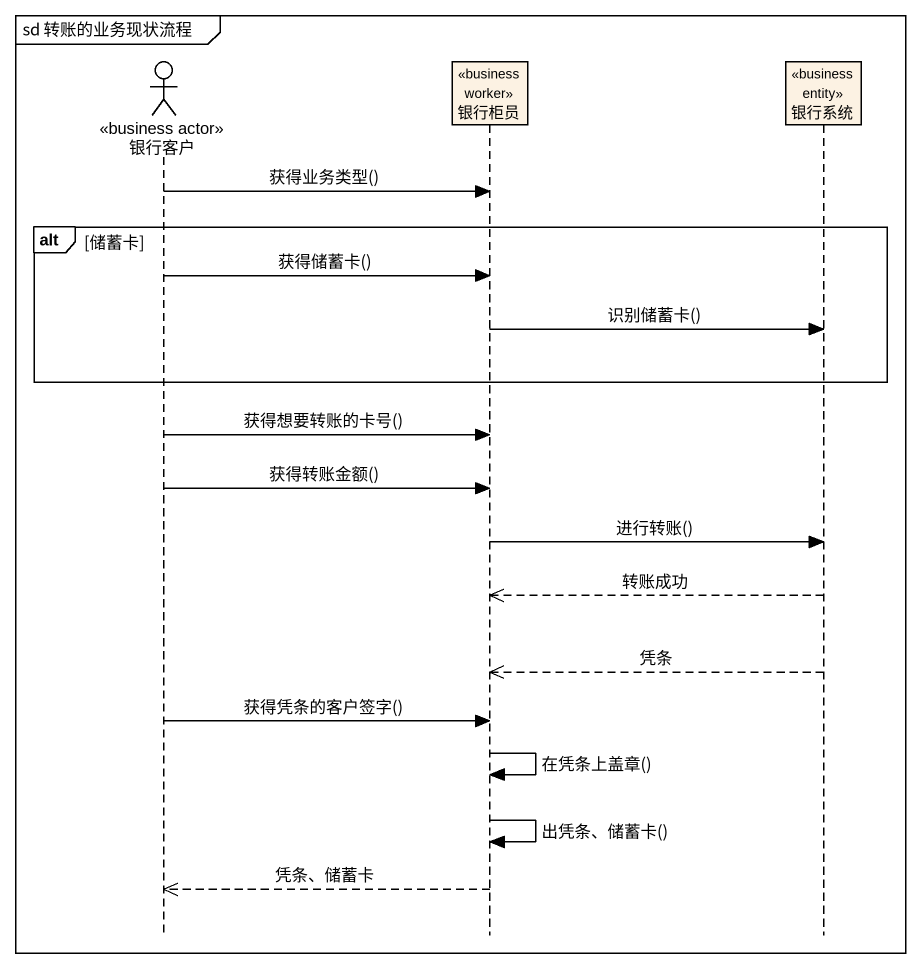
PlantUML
@startuml
mainframe sd 转账的业务现状流程
hide footbox
actor 银行客户 <<business actor>>
participant 银行柜员 <<business worker>>
participant 银行系统 <<business entity>>

银行客户 -> 银行柜员 : 获得业务类型()
alt 储蓄卡
  银行客户 -> 银行柜员 : 获得储蓄卡()
  银行柜员 -> 银行系统 : 识别储蓄卡()
end
银行客户 -> 银行柜员 : 获得想要转账的卡号()
银行客户 -> 银行柜员 : 获得转账金额()
银行柜员 -> 银行系统 : 进行转账()
银行系统 -->> 银行柜员 : 转账成功
银行系统 -->> 银行柜员 : 凭条
银行客户 -> 银行柜员 : 获得凭条的客户签字()
银行柜员 -> 银行柜员 : 在凭条上盖章()
银行柜员 -> 银行柜员 : 出凭条、储蓄卡()
银行柜员 -->> 银行客户 : 凭条、储蓄卡
@enduml
